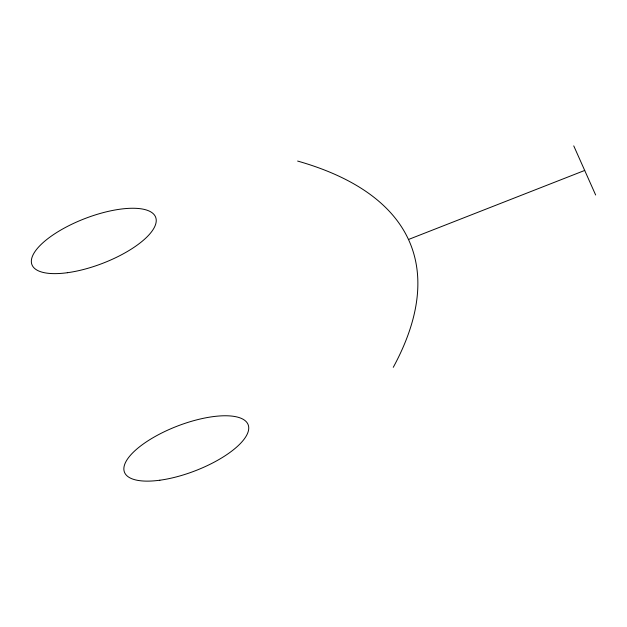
<?xml version="1.0" encoding="UTF-8"?>
<svg xmlns="http://www.w3.org/2000/svg" width="627" height="627" viewBox="0 0 627 627"><rect width="100%" height="100%" fill="white"/><g stroke="black" fill="none" stroke-linecap="round" stroke-linejoin="round"><path stroke-width="0.94" d="M408.49 239.49L584.701 170.442M573.752 145.879L595.65 195.005M297.629 161.061A754.203 273.968 -21 0 1 393.262 367.336M159.846 480.219A66.25 24.069 -21 0 0 248.504 425.905A66.25 24.069 -21 0 0 150.519 439.213A66.25 24.069 -21 0 0 159.846 480.219M67.348 272.721A66.25 24.069 -21 0 0 156.005 218.408A66.25 24.069 -21 0 0 58.021 231.708A66.25 24.069 -21 0 0 67.348 272.721"/></g></svg>
